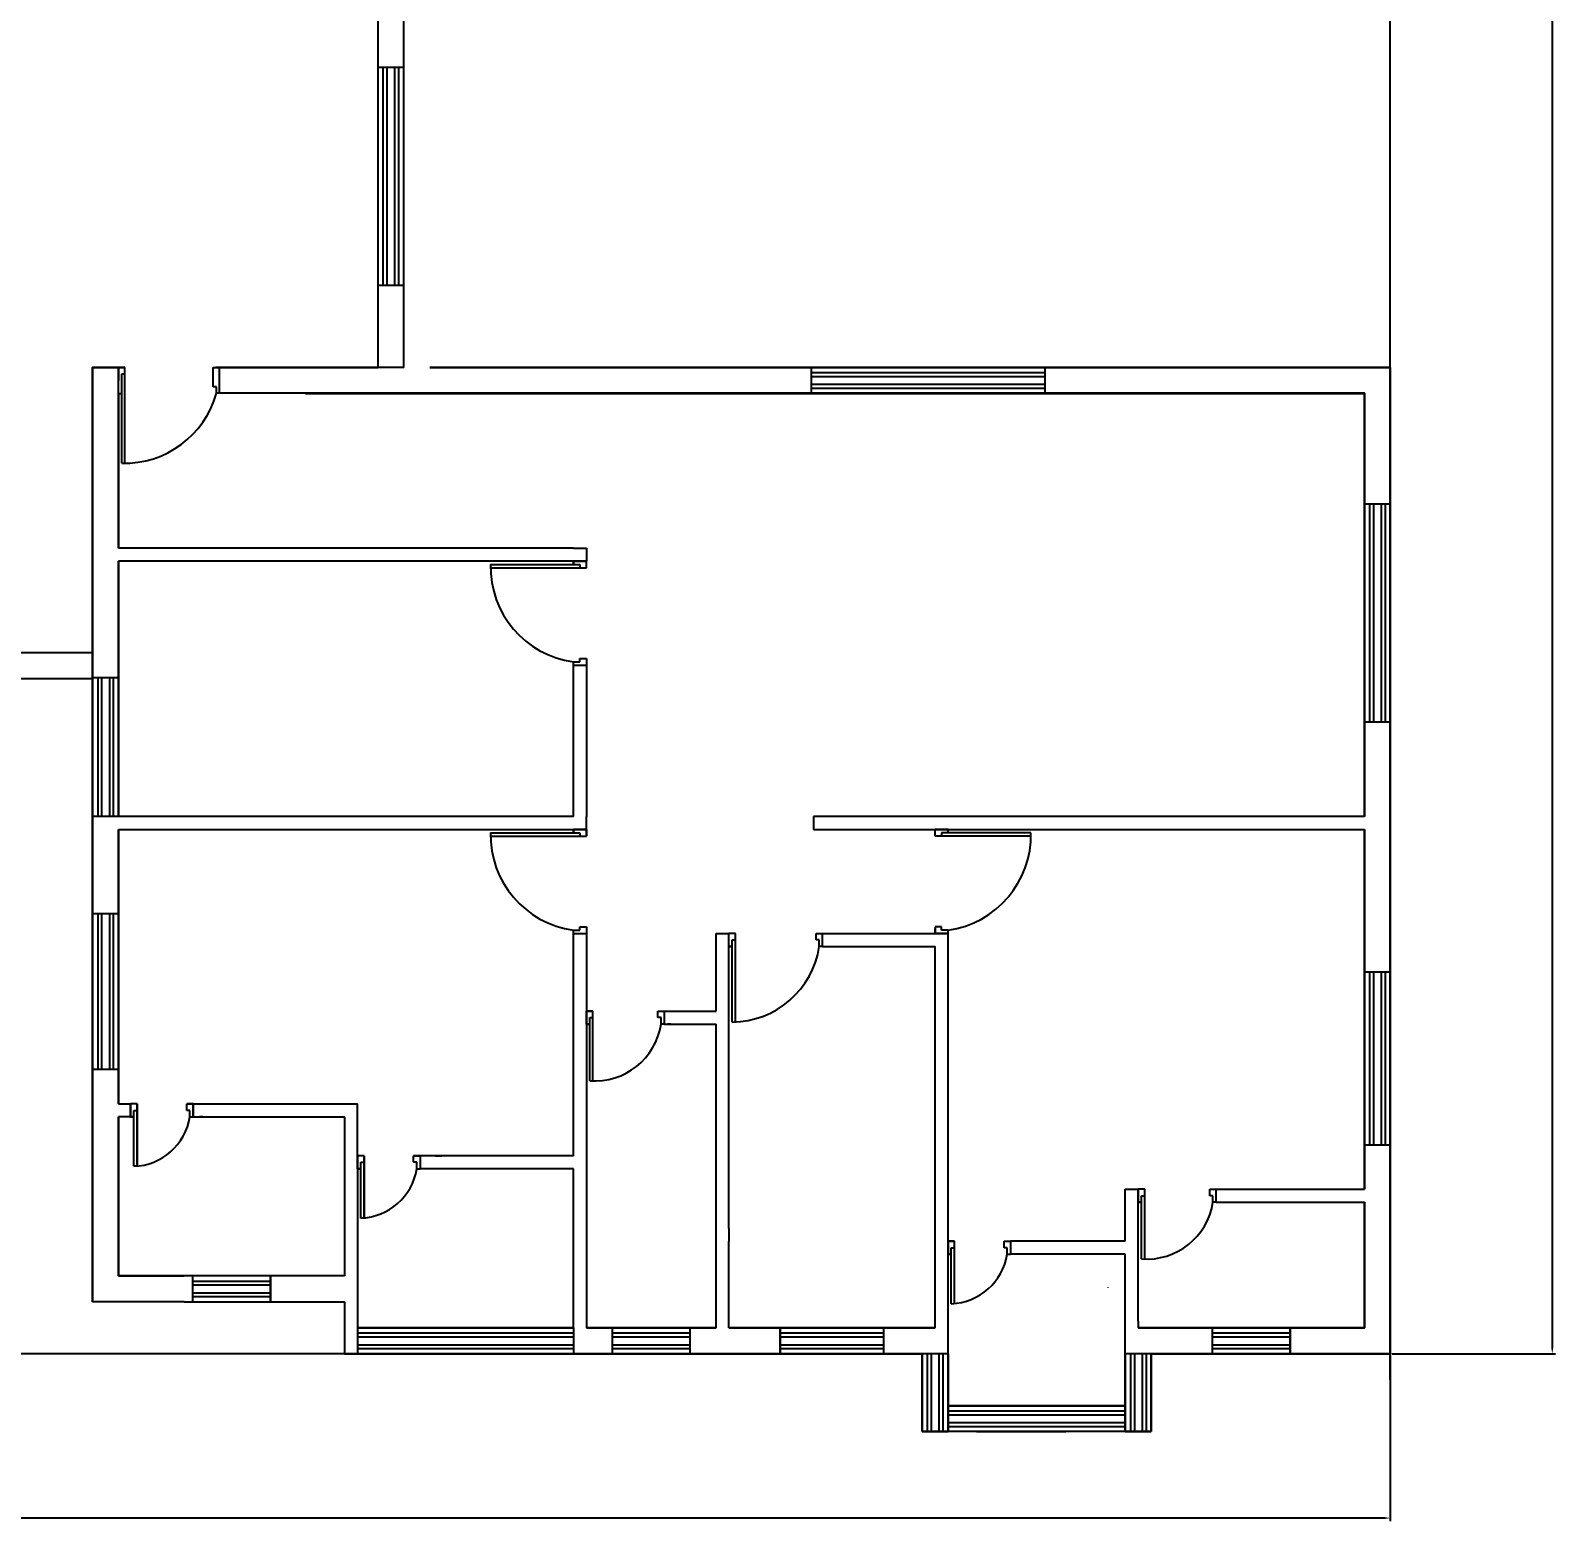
# Model space of a CAD drawing. Header units: inches. Extents: x 7 to 8291, y 3 to 1714.
# Drawn here: x 1180 to 1768, y 3 to 578 of the extents above; entities that cross this region are included whole.
import ezdxf

# ---------------------------------------------------------------- set-up
doc = ezdxf.new("R2010")
doc.units = ezdxf.units.IN
doc.header["$MEASUREMENT"] = 0
doc.layers.add('doors', color=6, linetype='Continuous')
doc.layers.add('windows', color=40, linetype='Continuous')
doc.styles.get("Standard").update_dxf_attribs({"font": 'arial.ttf'})
doc.dimstyles.new('dim', dxfattribs={"dimtxt": 16, "dimasz": 2.5, "dimexe": 1.25, "dimexo": 0.625, "dimtad": 1, "dimlunit": 4, "dimtxsty": 'Standard', "dimcen": 2.5, "dimadec": 0, "dimazin": 0, "dimtfac": 1, "dimtmove": 0, "dimatfit": 3, "dimfxl": 1, "dimarcsym": 0})

# ---------------------------------------------------------------- blocks, each defined once
blk = doc.blocks.new('*D6')
at = {"color": 0, "lineweight": -2, "transparency": 16777216}
for p, q in [((1704.79, 1444.11), (1767.81, 1444.11)), ((1766.56, 1441.61), (1766.56, 70.74)), ((1704.79, 68.24), (1767.81, 68.24))]:
    blk.add_line(p, q, dxfattribs=at)
at = {"color": 0, "transparency": 16777216}
for points in [[(1766.14, 1441.61), (1766.98, 1441.61), (1766.56, 1444.11)], [(1766.14, 70.74), (1766.98, 70.74), (1766.56, 68.24)]]:
    blk.add_solid(points, dxfattribs=at)
at = {"layer": 'Defpoints', "color": 0, "transparency": 16777216}
for p in [(1704.17, 1444.11), (1704.17, 68.24), (1766.56, 68.24)]:
    blk.add_point(p, dxfattribs=at)
at = {"color": 0, "transparency": 16777216, "insert": (1747.09, 756.17), "char_height": 16, "attachment_point": 5, "rotation": 90}
blk.add_mtext('114\'-7{\\H1x;\\S3/4;}"', dxfattribs=at)
blk = doc.blocks.new('*D7')
at = {"color": 0, "lineweight": -2, "transparency": 16777216}
for p, q in [((7.08, 67.62), (7.08, 3.7)), ((1704.17, 67.62), (1704.17, 3.7)), ((1701.67, 4.95), (9.58, 4.95))]:
    blk.add_line(p, q, dxfattribs=at)
at = {"color": 0, "transparency": 16777216}
for points in [[(9.58, 5.36), (9.58, 4.53), (7.08, 4.95)], [(1701.67, 5.36), (1701.67, 4.53), (1704.17, 4.95)]]:
    blk.add_solid(points, dxfattribs=at)
at = {"layer": 'Defpoints', "color": 0, "transparency": 16777216}
for p in [(7.08, 68.24), (1704.17, 68.24), (7.08, 4.95)]:
    blk.add_point(p, dxfattribs=at)
at = {"color": 0, "transparency": 16777216, "insert": (859.66, 13.74), "char_height": 16, "attachment_point": 5}
blk.add_mtext('141\'-5"', dxfattribs=at)

msp = doc.modelspace()

# ---------------------------------------------------------------- linework, layer by layer
for p, q in [((1704.169, 58.241), (1704.169, 1434.109)), ((1314.169, 448.223), (1314.169, 592.223)), ((1324.169, 448.223), (1324.169, 592.223)), ((1704.169, 448.223), (1704.169, 592.223)), ((1214.169, 438.241), (1214.169, 448.223)), ((1314.169, 448.223), (1251.689, 448.223)), ((1253.148, 448.223), (1314.169, 448.223)), ((1253.148, 438.241), (1253.148, 448.223)), ((1324.169, 448.223), (1314.169, 448.223)), ((1324.169, 448.223), (1314.169, 448.223)), ((1694.169, 448.223), (1334.169, 448.223)), ((1704.169, 68.241), (1704.169, 448.223)), ((1204.169, 438.223), (1204.169, 438.241)), ((1204.169, 438.223), (1204.169, 438.241)), ((1204.169, 438.223), (1204.169, 438.241)), ((1214.169, 378.537), (1214.169, 438.241)), ((1694.169, 438.241), (1253.148, 438.241)), ((1694.169, 438.223), (1286.169, 438.223)), ((1324.169, 438.223), (1324.169, 438.241)), ((1334.169, 438.223), (1334.169, 438.241)), ((1515.197, 438.223), (1515.197, 438.241)), ((1694.169, 438.223), (1541.219, 438.223)), ((1694.169, 275.184), (1694.169, 438.241)), ((1694.169, 275.184), (1694.169, 438.241)), ((1389.474, 378.537), (1214.169, 378.537)), ((1389.474, 378.537), (1394.474, 378.537)), ((1394.474, 378.537), (1394.474, 373.537)), ((1214.169, 275.184), (1214.169, 373.537)), ((1389.474, 373.537), (1214.169, 373.537)), ((1301.261, 373.762), (1306.261, 373.762)), ((1389.474, 373.537), (1394.474, 373.537)), ((1204.169, 338.223), (1060.169, 338.223)), ((1389.474, 275.184), (1389.474, 333.518)), ((1389.474, 333.518), (1394.474, 333.518)), ((1394.474, 333.518), (1394.474, 275.184)), ((1204.169, 328.223), (1060.169, 328.223)), ((1204.169, 328.223), (1060.169, 328.223)), ((1209.643, 328.329), (1209.643, 328.346)), ((1389.474, 275.184), (1214.169, 275.184)), ((1394.474, 270.184), (1394.474, 275.184)), ((1694.169, 275.184), (1481.971, 275.184)), ((1481.971, 275.184), (1481.971, 270.184)), ((1481.971, 272.684), (1481.971, 272.684)), ((1214.169, 164.507), (1214.169, 270.184)), ((1214.169, 270.184), (1301.261, 270.184)), ((1301.261, 270.184), (1389.474, 270.184)), ((1394.474, 270.184), (1389.474, 270.184)), ((1481.971, 270.184), (1528.77, 270.184)), ((1533.77, 270.184), (1528.77, 270.184)), ((1533.77, 270.184), (1694.169, 270.184)), ((1694.169, 131.593), (1694.169, 270.184)), ((1694.169, 131.593), (1694.169, 270.184)), ((1389.474, 144.507), (1389.474, 230.164)), ((1389.474, 144.507), (1389.474, 230.164)), ((1389.474, 230.164), (1394.474, 230.164)), ((1394.474, 230.164), (1394.474, 200.235)), ((1394.474, 230.164), (1394.474, 200.235)), ((1444.382, 200.235), (1444.382, 230.169)), ((1444.382, 230.169), (1449.382, 230.169)), ((1444.382, 200.235), (1444.382, 230.169)), ((1444.382, 230.169), (1449.382, 230.169)), ((1449.382, 200.235), (1449.382, 230.169)), ((1449.382, 225.169), (1449.382, 230.169)), ((1485.402, 230.169), (1528.77, 230.169)), ((1485.402, 230.169), (1528.77, 230.169)), ((1485.402, 225.169), (1485.402, 230.169)), ((1528.77, 230.169), (1533.77, 230.169)), ((1485.402, 225.169), (1528.77, 225.169)), ((1485.402, 225.169), (1528.77, 225.169)), ((1394.474, 195.235), (1394.474, 200.235)), ((1424.475, 200.235), (1426.975, 200.235)), ((1424.475, 200.235), (1426.975, 200.235)), ((1424.494, 200.235), (1444.382, 200.235)), ((1424.494, 200.235), (1444.382, 200.235)), ((1424.494, 195.235), (1424.494, 200.235)), ((1449.382, 116.479), (1449.382, 200.235)), ((1449.382, 116.479), (1449.382, 200.235)), ((1394.474, 195.235), (1394.474, 144.507)), ((1394.474, 195.235), (1394.474, 144.507)), ((1424.494, 195.235), (1444.382, 195.235)), ((1426.975, 195.235), (1425.725, 195.235)), ((1426.975, 195.235), (1425.725, 195.235)), ((1444.382, 78.241), (1444.382, 195.235)), ((1444.382, 78.241), (1444.382, 195.235)), ((1214.169, 164.507), (1218.852, 164.507)), ((1214.169, 98.241), (1214.169, 159.507)), ((1218.852, 159.507), (1214.169, 159.507)), ((1218.852, 159.507), (1218.852, 164.507)), ((1242.939, 164.507), (1301.261, 164.507)), ((1242.939, 164.507), (1306.261, 164.507)), ((1242.939, 159.507), (1242.939, 164.507)), ((1242.939, 159.507), (1301.261, 159.507)), ((1244.17, 164.507), (1246.67, 164.507)), ((1246.67, 159.507), (1245.42, 159.507)), ((1267.377, 159.414), (1267.377, 159.431)), ((1301.261, 159.507), (1301.261, 98.241)), ((1306.261, 144.507), (1306.261, 164.507)), ((1306.261, 139.507), (1306.261, 144.507)), ((1389.474, 144.507), (1330.348, 144.507)), ((1330.348, 144.507), (1330.348, 139.507)), ((1336.263, 144.507), (1338.763, 144.507)), ((1394.474, 144.507), (1394.474, 78.241)), ((1306.261, 139.507), (1306.261, 78.241)), ((1389.474, 139.507), (1330.348, 139.507)), ((1338.763, 139.507), (1337.513, 139.507)), ((1389.474, 78.241), (1389.474, 139.507)), ((1602.077, 111.593), (1602.077, 131.593)), ((1602.077, 131.593), (1607.077, 131.593)), ((1607.077, 126.593), (1607.077, 131.593)), ((1637.097, 131.593), (1694.169, 131.593)), ((1637.097, 126.593), (1637.097, 131.593)), ((1637.097, 126.593), (1694.169, 126.593)), ((1694.169, 78.241), (1694.169, 126.593)), ((1694.169, 78.241), (1694.169, 126.593)), ((1449.382, 116.479), (1449.382, 111.479)), ((1449.382, 116.479), (1449.382, 111.479)), ((1449.382, 78.241), (1449.382, 111.479)), ((1602.077, 111.593), (1557.858, 111.593)), ((1557.858, 111.593), (1557.858, 106.593)), ((1602.077, 106.593), (1557.858, 106.593)), ((1301.261, 98.241), (1214.169, 98.241)), ((1214.169, 98.241), (1239.536, 98.241)), ((1239.536, 88.241), (1204.169, 88.241)), ((1239.536, 88.241), (1273.871, 88.241)), ((1273.871, 88.241), (1301.261, 88.241)), ((1301.261, 88.241), (1301.261, 68.241)), ((1595.523, 93.691), (1595.523, 93.709)), ((1306.261, 78.241), (1389.474, 78.241)), ((1444.382, 78.241), (1394.474, 78.241)), ((1528.77, 78.241), (1449.382, 78.241)), ((1533.77, 68.241), (1533.77, 80.741)), ((1602.077, 68.241), (1602.077, 78.241)), ((1607.077, 80.741), (1607.077, 78.241)), ((1694.169, 78.241), (1607.077, 78.241)), ((1306.261, 68.241), (963.077, 68.241)), ((1306.261, 68.241), (1301.261, 68.241)), ((1523.77, 68.241), (1523.77, 48.241)), ((1523.77, 68.241), (1523.77, 48.241)), ((1533.77, 68.241), (1533.77, 48.241)), ((1533.77, 68.241), (1533.77, 38.241)), ((1602.077, 68.241), (1602.077, 48.241)), ((1704.169, 68.241), (1612.077, 68.241)), ((1704.169, 68.241), (1612.077, 68.241)), ((1612.077, 68.241), (1612.077, 38.241)), ((1523.77, 48.241), (1523.77, 38.241)), ((1533.77, 38.241), (1523.77, 38.241)), ((1533.77, 38.241), (1523.77, 38.241)), ((1612.077, 38.241), (1602.077, 38.241))]:
    msp.add_line(p, q)
at = {"color": 31, "true_color": 0xfecc66}
for p, q in [((1324.156, 563.776), (1314.156, 563.776)), ((1324.156, 479.776), (1314.156, 479.776)), ((1324.156, 479.776), (1314.156, 479.776)), ((1214.169, 328.587), (1204.169, 328.587))]:
    msp.add_line(p, q, dxfattribs=at)
for points in [[(1316.156, 479.776), (1316.156, 563.776)], [(1317.656, 479.776), (1317.656, 563.776)], [(1320.656, 479.776), (1320.656, 563.776)], [(1322.156, 479.776), (1322.156, 563.776)]]:
    msp.add_lwpolyline(points, dxfattribs=at)
for points in [[(1204.169, 338.223), (1204.169, 448.223), (1216.669, 448.223)], [(1204.169, 338.223), (1204.169, 448.223), (1216.669, 448.223)], [(1204.169, 338.223), (1204.169, 448.223), (1216.669, 448.223)], [(1214.169, 448.223), (1204.169, 448.223), (1204.169, 88.241)], [(1204.169, 88.241), (1204.169, 448.223), (1214.169, 448.223)], [(1204.169, 88.241), (1204.169, 448.223), (1214.169, 448.223)], [(1204.169, 88.241), (1204.169, 448.223), (1214.169, 448.223)], [(1251.689, 448.223), (1314.169, 448.223)], [(1251.689, 448.223), (1314.169, 448.223)], [(1612.077, 68.241), (1704.169, 68.241), (1704.169, 448.223), (1334.169, 448.223)], [(1334.169, 448.223), (1704.169, 448.223), (1704.169, 68.241), (1612.077, 68.241)], [(1334.169, 448.223), (1704.169, 448.223), (1704.169, 68.241), (1612.077, 68.241)], [(1334.169, 448.223), (1704.169, 448.223), (1704.169, 68.241), (1612.077, 68.241)], [(1214.169, 438.241), (1214.169, 378.537)], [(1214.169, 378.537), (1214.169, 438.223)], [(1694.169, 275.184), (1694.169, 438.241), (1253.148, 438.241)], [(1286.169, 438.223), (1694.169, 438.223), (1694.169, 275.184)], [(1286.169, 438.223), (1694.169, 438.223), (1694.169, 275.184)], [(1214.169, 275.184), (1214.169, 373.537)], [(1214.169, 373.537), (1214.169, 275.184)], [(1214.169, 275.184), (1214.169, 373.537)], [(1214.169, 164.507), (1214.169, 270.184)], [(1214.169, 270.184), (1214.169, 164.507)], [(1214.169, 164.507), (1214.169, 270.184)], [(1694.169, 270.184), (1694.169, 131.593)], [(1694.169, 131.593), (1694.169, 270.184)], [(1694.169, 270.184), (1694.169, 131.593)], [(1533.77, 131.593), (1533.77, 230.169)], [(1533.77, 131.593), (1533.77, 230.169)], [(1528.77, 116.479), (1528.77, 225.169)], [(1528.77, 116.479), (1528.77, 225.169)], [(1704.169, 198.223), (1704.169, 68.241), (1612.077, 68.241)], [(1704.169, 198.223), (1704.169, 68.241), (1612.077, 68.241)], [(1214.169, 98.241), (1214.169, 159.507)], [(1214.169, 159.507), (1214.169, 98.241)], [(1214.169, 98.241), (1214.169, 159.507)], [(1533.77, 80.741), (1533.77, 131.593)], [(1607.077, 80.741), (1607.077, 131.593)], [(1694.169, 126.593), (1694.169, 78.241), (1607.077, 78.241)], [(1607.077, 78.241), (1694.169, 78.241), (1694.169, 126.593)], [(1694.169, 126.593), (1694.169, 78.241), (1607.077, 78.241)], [(1694.169, 126.593), (1694.169, 78.241), (1607.077, 78.241)], [(1694.169, 126.593), (1694.169, 78.241), (1607.077, 78.241)], [(1528.77, 78.241), (1528.77, 116.479)], [(1602.077, 78.241), (1602.077, 106.593)], [(1444.382, 78.241), (1394.474, 78.241)], [(1394.474, 78.241), (1444.382, 78.241)], [(1444.382, 78.241), (1394.474, 78.241)], [(1528.77, 78.241), (1449.382, 78.241)], [(1449.382, 78.241), (1528.77, 78.241)], [(1528.77, 78.241), (1449.382, 78.241)], [(1301.261, 68.241), (1523.77, 68.241)], [(1523.77, 68.241), (1301.261, 68.241)], [(1523.77, 68.241), (1301.261, 68.241)], [(1523.77, 68.241), (1301.261, 68.241)], [(1523.77, 68.241), (1306.261, 68.241)], [(1523.77, 68.241), (1306.261, 68.241)], [(1523.77, 68.241), (1306.261, 68.241)], [(1523.77, 68.241), (1306.261, 68.241)]]:
    msp.add_lwpolyline(points)
msp.add_arc((1250.169, 438.241), 36, 359.972144, 0)
at = {"layer": 'doors'}
for p, q in [((1216.669, 448.223), (1214.169, 448.223)), ((1214.169, 438.223), (1214.169, 448.223)), ((1216.669, 448.223), (1214.169, 448.223)), ((1214.169, 448.223), (1214.169, 443.223)), ((1214.169, 438.223), (1215.419, 438.223)), ((1389.474, 268.934), (1389.474, 270.184)), ((1394.474, 270.184), (1389.474, 270.184)), ((1389.474, 270.184), (1389.474, 268.934)), ((1394.474, 270.184), (1394.474, 267.684)), ((1394.474, 267.684), (1394.474, 270.184)), ((1528.77, 267.684), (1528.77, 270.184)), ((1528.77, 270.184), (1533.77, 270.184)), ((1449.382, 225.169), (1450.632, 225.169)), ((1449.382, 225.169), (1450.632, 225.169)), ((1394.474, 200.235), (1396.974, 200.235)), ((1396.974, 200.235), (1394.474, 200.235)), ((1394.474, 200.235), (1394.474, 195.235)), ((1394.474, 200.235), (1396.974, 200.235)), ((1394.474, 200.235), (1394.474, 195.235)), ((1394.474, 200.235), (1396.974, 200.235)), ((1396.974, 200.235), (1394.474, 200.235)), ((1394.474, 200.235), (1394.474, 195.235)), ((1394.474, 200.235), (1396.974, 200.235)), ((1394.474, 200.235), (1394.474, 195.235)), ((1396.974, 176.261), (1396.974, 200.235)), ((1396.974, 176.278), (1396.974, 200.235)), ((1396.974, 176.261), (1396.974, 200.235)), ((1396.974, 176.278), (1396.974, 200.235)), ((1394.474, 195.235), (1395.724, 195.235)), ((1394.474, 195.235), (1395.724, 195.235)), ((1395.724, 195.235), (1394.474, 195.235)), ((1394.474, 195.235), (1395.724, 195.235)), ((1394.474, 195.235), (1395.724, 195.235)), ((1395.724, 195.235), (1394.474, 195.235)), ((1395.724, 176.18), (1395.724, 197.735)), ((1395.724, 176.18), (1395.724, 197.735)), ((1395.724, 176.18), (1395.724, 197.735)), ((1395.724, 176.18), (1395.724, 197.735)), ((1218.852, 164.507), (1218.852, 159.507)), ((1218.852, 164.507), (1218.852, 159.507)), ((1218.852, 159.507), (1220.102, 159.507)), ((1218.852, 159.507), (1220.102, 159.507)), ((1220.102, 159.507), (1218.852, 159.507)), ((1220.102, 140.452), (1220.102, 162.007)), ((1220.102, 162.007), (1221.352, 162.007)), ((1220.102, 140.452), (1220.102, 162.007)), ((1220.102, 162.007), (1221.352, 162.007)), ((1221.352, 140.533), (1221.352, 164.507)), ((1221.352, 140.55), (1221.352, 164.507)), ((1242.939, 164.507), (1240.439, 164.507)), ((1306.261, 144.507), (1306.261, 139.507)), ((1306.261, 144.507), (1306.261, 139.507)), ((1307.511, 120.452), (1307.511, 142.007)), ((1307.511, 142.007), (1308.761, 142.007)), ((1307.511, 120.452), (1307.511, 142.007)), ((1307.511, 142.007), (1308.761, 142.007)), ((1308.761, 120.533), (1308.761, 144.507)), ((1308.761, 120.55), (1308.761, 144.507)), ((1330.348, 144.507), (1327.848, 144.507)), ((1306.261, 139.507), (1307.511, 139.507)), ((1306.261, 139.507), (1307.511, 139.507)), ((1307.511, 139.507), (1306.261, 139.507)), ((1533.77, 111.593), (1533.77, 106.593)), ((1533.77, 111.593), (1533.77, 106.593)), ((1533.77, 106.593), (1535.02, 106.593)), ((1533.77, 106.593), (1535.02, 106.593))]:
    msp.add_line(p, q, dxfattribs=at)
at = {"layer": 'doors', "color": 215, "true_color": 0xa953a0}
for p, q in [((1216.669, 448.223), (1214.169, 448.223)), ((1214.169, 443.223), (1214.169, 448.223)), ((1216.669, 419.472), (1216.669, 448.223)), ((1216.669, 411.299), (1216.669, 448.223)), ((1250.648, 440.741), (1250.648, 448.223)), ((1250.648, 448.223), (1253.148, 448.223)), ((1253.148, 438.241), (1253.148, 448.223)), ((1215.419, 419.508), (1215.419, 445.723)), ((1215.419, 445.723), (1216.669, 445.723)), ((1215.419, 411.277), (1215.419, 445.723)), ((1215.419, 445.723), (1216.669, 445.723)), ((1251.898, 440.741), (1250.648, 440.741)), ((1251.898, 438.241), (1251.898, 440.741)), ((1253.148, 438.241), (1251.898, 438.241)), ((1357.528, 372.287), (1391.974, 372.287)), ((1357.55, 371.037), (1394.474, 371.037)), ((1365.723, 371.037), (1394.474, 371.037)), ((1365.759, 372.287), (1391.974, 372.287)), ((1389.474, 372.287), (1389.474, 373.537)), ((1389.474, 373.537), (1394.474, 373.537)), ((1394.474, 373.537), (1389.474, 373.537)), ((1389.474, 373.537), (1389.474, 372.287)), ((1389.474, 373.537), (1394.474, 373.537)), ((1391.974, 372.287), (1391.974, 371.037)), ((1391.974, 372.287), (1391.974, 371.037)), ((1394.474, 371.037), (1394.474, 373.537)), ((1394.474, 371.037), (1394.474, 373.537)), ((1391.974, 336.018), (1394.474, 336.018)), ((1391.974, 334.768), (1391.974, 336.018)), ((1394.474, 336.018), (1394.474, 333.518)), ((1389.474, 334.768), (1391.974, 334.768)), ((1389.474, 333.518), (1389.474, 334.768)), ((1389.474, 333.518), (1394.474, 333.518)), ((1357.528, 268.934), (1391.974, 268.934)), ((1357.55, 267.684), (1394.474, 267.684)), ((1365.723, 267.684), (1394.474, 267.684)), ((1365.759, 268.934), (1391.974, 268.934)), ((1389.474, 270.184), (1394.474, 270.184)), ((1391.974, 268.934), (1391.974, 267.684)), ((1391.974, 268.934), (1391.974, 267.684)), ((1394.474, 267.684), (1394.474, 270.184)), ((1528.77, 267.684), (1528.77, 270.184)), ((1533.77, 270.184), (1528.77, 270.184)), ((1557.522, 267.684), (1528.77, 267.684)), ((1565.695, 267.684), (1528.77, 267.684)), ((1557.485, 268.934), (1531.27, 268.934)), ((1531.27, 268.934), (1531.27, 267.684)), ((1565.717, 268.934), (1531.27, 268.934)), ((1531.27, 268.934), (1531.27, 267.684)), ((1389.474, 231.414), (1391.974, 231.414)), ((1389.474, 230.164), (1389.474, 231.414)), ((1389.474, 231.414), (1391.974, 231.414)), ((1389.474, 230.164), (1389.474, 231.414)), ((1389.474, 230.164), (1394.474, 230.164)), ((1389.474, 230.164), (1394.474, 230.164)), ((1391.974, 232.664), (1394.474, 232.664)), ((1391.974, 231.414), (1391.974, 232.664)), ((1391.974, 232.664), (1394.474, 232.664)), ((1391.974, 231.414), (1391.974, 232.664)), ((1394.474, 232.664), (1394.474, 230.164)), ((1394.474, 232.664), (1394.474, 230.164)), ((1451.882, 230.169), (1449.382, 230.169)), ((1449.382, 225.169), (1449.382, 230.169)), ((1451.882, 230.169), (1449.382, 230.169)), ((1449.382, 225.169), (1449.382, 230.169)), ((1451.882, 196.042), (1451.882, 230.169)), ((1451.882, 196.042), (1451.882, 230.169)), ((1482.902, 227.669), (1482.902, 230.169)), ((1482.902, 227.669), (1482.902, 230.169)), ((1482.902, 230.169), (1485.402, 230.169)), ((1482.902, 227.669), (1482.902, 230.169)), ((1482.902, 227.669), (1482.902, 230.169)), ((1482.902, 230.169), (1485.402, 230.169)), ((1485.402, 225.169), (1485.402, 230.169)), ((1485.402, 225.169), (1485.402, 230.169)), ((1531.27, 232.664), (1528.77, 232.664)), ((1528.77, 232.664), (1528.77, 230.164)), ((1531.27, 232.664), (1528.77, 232.664)), ((1528.77, 232.664), (1528.77, 230.164)), ((1533.77, 230.164), (1528.77, 230.164)), ((1533.77, 230.164), (1528.77, 230.164)), ((1531.27, 231.414), (1531.27, 232.664)), ((1531.27, 231.414), (1531.27, 232.664)), ((1533.77, 231.414), (1531.27, 231.414)), ((1533.77, 231.414), (1531.27, 231.414)), ((1533.77, 230.164), (1533.77, 231.414)), ((1533.77, 230.164), (1533.77, 231.414)), ((1450.632, 196.006), (1450.632, 227.669)), ((1450.632, 227.669), (1451.882, 227.669)), ((1450.632, 196.006), (1450.632, 227.669)), ((1450.632, 227.669), (1451.882, 227.669)), ((1484.152, 227.669), (1482.902, 227.669)), ((1484.152, 227.669), (1482.902, 227.669)), ((1484.152, 225.169), (1484.152, 227.669)), ((1484.152, 225.169), (1484.152, 227.669)), ((1484.152, 225.169), (1484.152, 227.669)), ((1484.152, 225.169), (1484.152, 227.669)), ((1485.402, 225.169), (1484.152, 225.169)), ((1485.402, 225.169), (1484.152, 225.169)), ((1396.974, 200.235), (1394.474, 200.235)), ((1394.474, 195.235), (1394.474, 200.235)), ((1396.974, 200.235), (1394.474, 200.235)), ((1394.474, 195.235), (1394.474, 200.235)), ((1396.974, 173.358), (1396.974, 200.235)), ((1396.974, 173.358), (1396.974, 200.235)), ((1421.994, 197.735), (1421.994, 200.235)), ((1421.994, 197.735), (1421.994, 200.235)), ((1421.994, 200.235), (1424.494, 200.235)), ((1421.994, 197.735), (1421.994, 200.235)), ((1421.994, 197.735), (1421.994, 200.235)), ((1424.494, 195.235), (1424.494, 200.235)), ((1424.494, 195.235), (1424.494, 200.235)), ((1395.724, 197.735), (1396.974, 197.735)), ((1395.724, 197.735), (1396.974, 197.735)), ((1395.724, 173.423), (1395.724, 197.735)), ((1395.724, 197.735), (1396.974, 197.735)), ((1395.724, 197.735), (1396.974, 197.735)), ((1395.724, 197.735), (1396.974, 197.735)), ((1395.724, 173.423), (1395.724, 197.735)), ((1395.724, 197.735), (1396.974, 197.735)), ((1423.244, 197.735), (1421.994, 197.735)), ((1423.244, 197.735), (1421.994, 197.735)), ((1423.244, 195.235), (1423.244, 197.735)), ((1423.244, 195.235), (1423.244, 197.735)), ((1423.244, 195.235), (1423.244, 197.735)), ((1423.244, 195.235), (1423.244, 197.735)), ((1424.494, 195.235), (1423.244, 195.235)), ((1221.352, 164.507), (1218.852, 164.507)), ((1218.852, 164.507), (1218.852, 159.507)), ((1218.852, 159.507), (1220.102, 159.507)), ((1220.102, 159.507), (1220.102, 162.007)), ((1220.102, 162.007), (1221.352, 162.007)), ((1220.102, 140.452), (1220.102, 159.507)), ((1221.352, 162.007), (1221.352, 164.507)), ((1221.352, 164.507), (1221.352, 140.533)), ((1240.439, 164.507), (1242.939, 164.507)), ((1240.439, 162.007), (1240.439, 164.507)), ((1241.689, 162.007), (1240.439, 162.007)), ((1241.689, 159.507), (1241.689, 162.007)), ((1241.689, 159.507), (1242.939, 159.507)), ((1242.939, 164.507), (1242.939, 159.507)), ((1308.761, 144.507), (1306.261, 144.507)), ((1306.261, 144.507), (1306.261, 139.507)), ((1307.511, 139.507), (1307.511, 142.007)), ((1307.511, 142.007), (1308.761, 142.007)), ((1308.761, 142.007), (1308.761, 144.507)), ((1308.761, 144.507), (1308.761, 120.533)), ((1327.848, 144.507), (1330.348, 144.507)), ((1327.848, 142.007), (1327.848, 144.507)), ((1329.098, 142.007), (1327.848, 142.007)), ((1329.098, 139.507), (1329.098, 142.007)), ((1330.348, 144.507), (1330.348, 139.507)), ((1221.352, 140.533), (1220.102, 140.452)), ((1306.261, 139.507), (1307.511, 139.507)), ((1307.511, 120.452), (1307.511, 139.507)), ((1329.098, 139.507), (1330.348, 139.507)), ((1607.077, 131.593), (1607.077, 126.593)), ((1609.577, 131.593), (1607.077, 131.593)), ((1607.077, 126.593), (1607.077, 131.593)), ((1609.577, 107.636), (1609.577, 131.593)), ((1609.577, 104.716), (1609.577, 131.593)), ((1634.597, 129.093), (1634.597, 131.593)), ((1634.597, 129.093), (1634.597, 131.593)), ((1634.597, 131.593), (1637.097, 131.593)), ((1637.097, 126.593), (1637.097, 131.593)), ((1607.077, 126.593), (1608.327, 126.593)), ((1608.327, 126.593), (1607.077, 126.593)), ((1608.327, 107.538), (1608.327, 129.093)), ((1608.327, 129.093), (1609.577, 129.093)), ((1608.327, 104.781), (1608.327, 129.093)), ((1608.327, 129.093), (1609.577, 129.093)), ((1635.847, 129.093), (1634.597, 129.093)), ((1635.847, 126.593), (1635.847, 129.093)), ((1635.847, 126.593), (1635.847, 129.093)), ((1637.097, 126.593), (1635.847, 126.593)), ((1308.761, 120.533), (1307.511, 120.452)), ((1533.77, 111.593), (1536.27, 111.593)), ((1536.27, 111.593), (1533.77, 111.593)), ((1533.77, 111.593), (1536.27, 111.593)), ((1535.02, 106.593), (1533.77, 106.593)), ((1535.02, 87.538), (1535.02, 109.093)), ((1535.02, 109.093), (1536.27, 109.093)), ((1535.02, 87.538), (1535.02, 109.093)), ((1535.02, 109.093), (1536.27, 109.093)), ((1536.27, 87.619), (1536.27, 111.593)), ((1536.27, 87.636), (1536.27, 111.593)), ((1555.358, 111.593), (1557.858, 111.593)), ((1555.358, 111.593), (1557.858, 111.593)), ((1555.358, 109.093), (1555.358, 111.593)), ((1556.608, 109.093), (1555.358, 109.093)), ((1556.608, 106.593), (1556.608, 109.093)), ((1556.608, 106.593), (1557.858, 106.593)), ((1557.858, 111.593), (1557.858, 106.593))]:
    msp.add_line(p, q, dxfattribs=at)
for points in [[(1389.474, 372.287), (1389.474, 373.537)], [(1389.474, 268.934), (1389.474, 270.184)], [(1533.77, 268.934), (1533.77, 270.184)], [(1533.77, 268.934), (1533.77, 270.184)], [(1528.77, 230.164), (1528.77, 232.109)], [(1528.77, 230.164), (1528.77, 232.109)], [(1450.632, 225.169), (1449.382, 225.169)], [(1450.632, 225.169), (1449.382, 225.169)], [(1395.724, 195.235), (1394.474, 195.235)], [(1395.724, 195.235), (1394.474, 195.235)], [(1608.327, 126.593), (1607.077, 126.593)]]:
    msp.add_lwpolyline(points, dxfattribs=at)
at = {"layer": 'doors'}
msp.add_lwpolyline([(1528.77, 267.684), (1528.77, 270.184)], dxfattribs=at)
at = {"layer": 'doors', "color": 215, "true_color": 0xa953a0}
for centre, radius, start, end in [((1216.269, 448.285), 37.018, 268.685022, 344.256503), ((1394.536, 371.438), 37.018, 178.685022, 262.141096), ((1394.536, 268.084), 37.018, 178.685022, 262.141096), ((1528.709, 268.084), 37.018, 277.858904, 1.314978), ((1450.278, 230.258), 34.254, 270.592849, 351.455243), ((1450.278, 230.258), 34.254, 270.592849, 351.455243), ((1397.701, 199.196), 25.849, 265.615091, 351.184415), ((1397.701, 199.196), 25.849, 265.615091, 351.184415), ((1219.255, 163.166), 22.73, 272.134277, 350.734527), ((1306.665, 143.166), 22.73, 272.134277, 350.734527), ((1610.303, 130.554), 25.849, 265.615091, 351.184415), ((1534.174, 110.252), 22.73, 272.134277, 350.734527)]:
    msp.add_arc(centre, radius, start, end, dxfattribs=at)
at = {"layer": 'windows', "color": 31, "true_color": 0xfecc66}
for p, q in [((1481.219, 438.223), (1481.219, 448.223)), ((1571.219, 438.223), (1571.219, 448.223)), ((1694.169, 395.684), (1704.169, 395.684)), ((1694.169, 395.684), (1704.169, 395.684)), ((1214.169, 328.587), (1204.169, 328.587)), ((1694.169, 311.684), (1704.169, 311.684)), ((1214.169, 275.184), (1204.169, 275.184)), ((1694.169, 215.428), (1704.169, 215.428)), ((1694.169, 148.706), (1704.169, 148.706)), ((1242.716, 98.241), (1242.716, 88.241)), ((1272.716, 88.241), (1272.716, 98.241)), ((1306.261, 78.241), (1306.261, 68.241)), ((1389.474, 78.241), (1389.474, 68.241)), ((1404.387, 78.241), (1404.387, 68.241)), ((1434.387, 68.241), (1434.387, 78.241)), ((1469.077, 78.241), (1469.077, 68.241)), ((1509.075, 68.241), (1509.075, 78.241)), ((1635.577, 78.241), (1635.577, 68.241)), ((1665.577, 68.241), (1665.577, 78.241)), ((1533.77, 68.241), (1523.77, 68.241)), ((1612.077, 68.241), (1602.077, 68.241)), ((1523.77, 38.241), (1523.77, 48.241)), ((1533.77, 48.241), (1533.77, 38.241)), ((1602.077, 38.241), (1602.077, 48.241)), ((1523.77, 38.241), (1533.77, 38.241)), ((1602.077, 38.241), (1612.077, 38.241))]:
    msp.add_line(p, q, dxfattribs=at)
at = {"layer": 'windows'}
for p, q in [((1571.219, 438.223), (1571.219, 448.223)), ((1511.219, 438.223), (1511.219, 438.241)), ((1541.219, 438.223), (1541.219, 438.241)), ((1601.219, 438.223), (1601.219, 438.241)), ((1214.169, 237.684), (1204.169, 237.684)), ((1214.169, 237.684), (1204.169, 237.684)), ((1214.169, 177.684), (1204.169, 177.684)), ((1214.169, 177.684), (1204.169, 177.684)), ((1272.716, 98.241), (1272.716, 88.241)), ((1239.536, 88.241), (1273.871, 88.241)), ((1389.474, 78.241), (1306.261, 78.241)), ((1434.387, 68.241), (1434.387, 78.241)), ((1469.077, 68.241), (1469.077, 78.241)), ((1665.577, 78.241), (1665.577, 68.241)), ((1332.708, 68.241), (1367.043, 68.241)), ((1460.29, 68.241), (1494.625, 68.241)), ((1533.77, 68.241), (1523.77, 68.241)), ((1523.77, 38.241), (1523.77, 68.241)), ((1523.77, 38.241), (1523.77, 68.241)), ((1533.77, 38.241), (1533.77, 68.241)), ((1612.077, 68.241), (1602.077, 68.241)), ((1602.077, 38.241), (1602.077, 68.241)), ((1602.077, 38.241), (1602.077, 68.241)), ((1612.077, 38.241), (1612.077, 68.241)), ((1523.77, 57.229), (1523.77, 38.241)), ((1602.077, 57.229), (1602.077, 38.241)), ((1523.77, 48.241), (1523.77, 38.241)), ((1533.77, 50.741), (1533.77, 38.241)), ((1602.077, 48.241), (1533.77, 48.241)), ((1602.077, 48.241), (1602.077, 38.241)), ((1602.077, 38.241), (1533.77, 38.241)), ((1602.077, 38.241), (1533.77, 38.241)), ((1544.782, 38.241), (1579.117, 38.241))]:
    msp.add_line(p, q, dxfattribs=at)
at = {"layer": 'windows', "color": 31, "true_color": 0xfecc66}
for points in [[(1481.219, 446.223), (1571.219, 446.223)], [(1481.219, 444.723), (1571.219, 444.723)], [(1481.219, 441.723), (1571.219, 441.723)], [(1481.219, 440.223), (1571.219, 440.223)], [(1696.169, 395.684), (1696.169, 311.684)], [(1697.669, 395.684), (1697.669, 311.684)], [(1700.669, 395.684), (1700.669, 311.684)], [(1702.169, 395.684), (1702.169, 311.684)], [(1206.169, 328.587), (1206.169, 275.184)], [(1207.669, 328.587), (1207.669, 275.184)], [(1210.669, 328.587), (1210.669, 275.184)], [(1212.169, 328.587), (1212.169, 275.184)], [(1206.169, 237.684), (1206.169, 177.684)], [(1206.169, 237.684), (1206.169, 177.684)], [(1207.669, 237.684), (1207.669, 177.684)], [(1207.669, 237.684), (1207.669, 177.684)], [(1210.669, 237.684), (1210.669, 177.684)], [(1210.669, 237.684), (1210.669, 177.684)], [(1212.169, 237.684), (1212.169, 177.684)], [(1212.169, 237.684), (1212.169, 177.684)], [(1696.169, 215.428), (1696.169, 182.002)], [(1696.169, 215.428), (1696.169, 148.706)], [(1697.669, 215.428), (1697.669, 182.002)], [(1697.669, 215.428), (1697.669, 148.706)], [(1700.669, 215.428), (1700.669, 182.002)], [(1700.669, 215.428), (1700.669, 148.706)], [(1702.169, 215.428), (1702.169, 182.002)], [(1702.169, 215.428), (1702.169, 148.706)], [(1242.716, 96.241), (1272.716, 96.241)], [(1242.716, 94.741), (1272.716, 94.741)], [(1242.716, 91.741), (1272.716, 91.741)], [(1242.716, 90.241), (1272.716, 90.241)], [(1306.261, 76.241), (1389.474, 76.241)], [(1306.261, 74.741), (1389.474, 74.741)], [(1306.261, 71.741), (1389.474, 71.741)], [(1404.387, 76.241), (1434.387, 76.241)], [(1404.387, 74.741), (1434.387, 74.741)], [(1404.387, 71.741), (1434.387, 71.741)], [(1469.077, 76.241), (1509.075, 76.241)], [(1469.077, 74.741), (1509.075, 74.741)], [(1469.077, 71.741), (1509.075, 71.741)], [(1635.577, 76.241), (1665.577, 76.241)], [(1635.577, 74.741), (1665.577, 74.741)], [(1635.577, 71.741), (1665.577, 71.741)], [(1306.261, 70.241), (1389.474, 70.241)], [(1404.387, 70.241), (1434.387, 70.241)], [(1469.077, 70.241), (1509.075, 70.241)], [(1525.77, 68.241), (1525.77, 38.241)], [(1527.27, 68.241), (1527.27, 38.241)], [(1530.27, 68.241), (1530.27, 38.241)], [(1531.77, 68.241), (1531.77, 38.241)], [(1604.077, 68.241), (1604.077, 38.241)], [(1605.577, 68.241), (1605.577, 38.241)], [(1608.577, 68.241), (1608.577, 38.241)], [(1610.077, 68.241), (1610.077, 38.241)], [(1635.577, 70.241), (1665.577, 70.241)], [(1533.77, 46.241), (1602.077, 46.241)], [(1533.77, 44.741), (1602.077, 44.741)], [(1533.77, 41.741), (1602.077, 41.741)], [(1533.77, 40.241), (1602.077, 40.241)]]:
    msp.add_lwpolyline(points, dxfattribs=at)
at = {"layer": 'windows'}
for points in [[(1694.169, 232.85), (1694.169, 148.706)], [(1389.474, 78.241), (1306.261, 78.241)], [(1306.261, 78.241), (1389.474, 78.241)], [(1389.474, 78.241), (1306.261, 78.241)], [(1509.075, 68.241), (1509.075, 78.241)], [(1533.77, 38.241), (1533.77, 68.241)], [(1533.77, 68.241), (1533.77, 38.241)], [(1533.77, 38.241), (1533.77, 68.241)], [(1533.77, 38.241), (1533.77, 68.241)], [(1612.077, 38.241), (1612.077, 68.241)], [(1612.077, 68.241), (1612.077, 38.241)], [(1612.077, 38.241), (1612.077, 68.241)], [(1612.077, 38.241), (1612.077, 68.241)], [(1602.077, 48.241), (1533.77, 48.241)], [(1533.77, 48.241), (1602.077, 48.241)], [(1602.077, 48.241), (1533.77, 48.241)], [(1602.077, 48.241), (1533.77, 48.241)]]:
    msp.add_lwpolyline(points, dxfattribs=at)

# ---------------------------------------------------------------- dimensions: what is measured, and where the dimension line sits
dim = msp.add_linear_dim(base=(1766.56, 68.241), p1=(1704.169, 1444.109), p2=(1704.169, 68.241), angle=90, dimstyle='dim')
dim.commit()
dim.dimension.update_dxf_attribs({"geometry": '*D6', "text_midpoint": (1747.094, 756.175)})
dim = msp.add_linear_dim(base=(7.076, 4.946), p1=(1704.169, 68.241), p2=(7.076, 68.241), dimstyle='dim')
dim.commit()
dim.dimension.update_dxf_attribs({"geometry": '*D7', "text_midpoint": (859.659, 4.946), "dimtype": 160})

doc.saveas('drawing.dxf')
